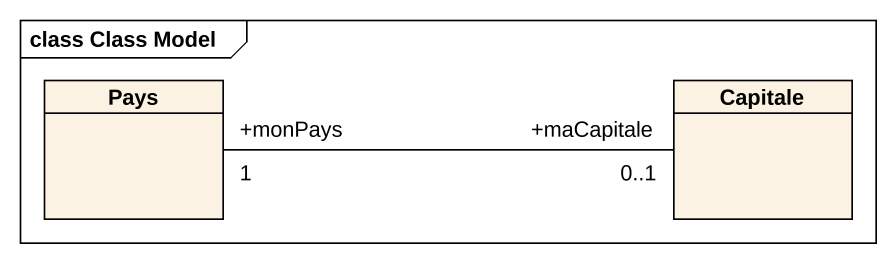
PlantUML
@startuml
mainframe class Class Model
hide circle
hide empty members
class Pays
class Capitale
Capitale "+maCapitale\n0..1" -left- "+monPays\n1" Pays
@enduml
